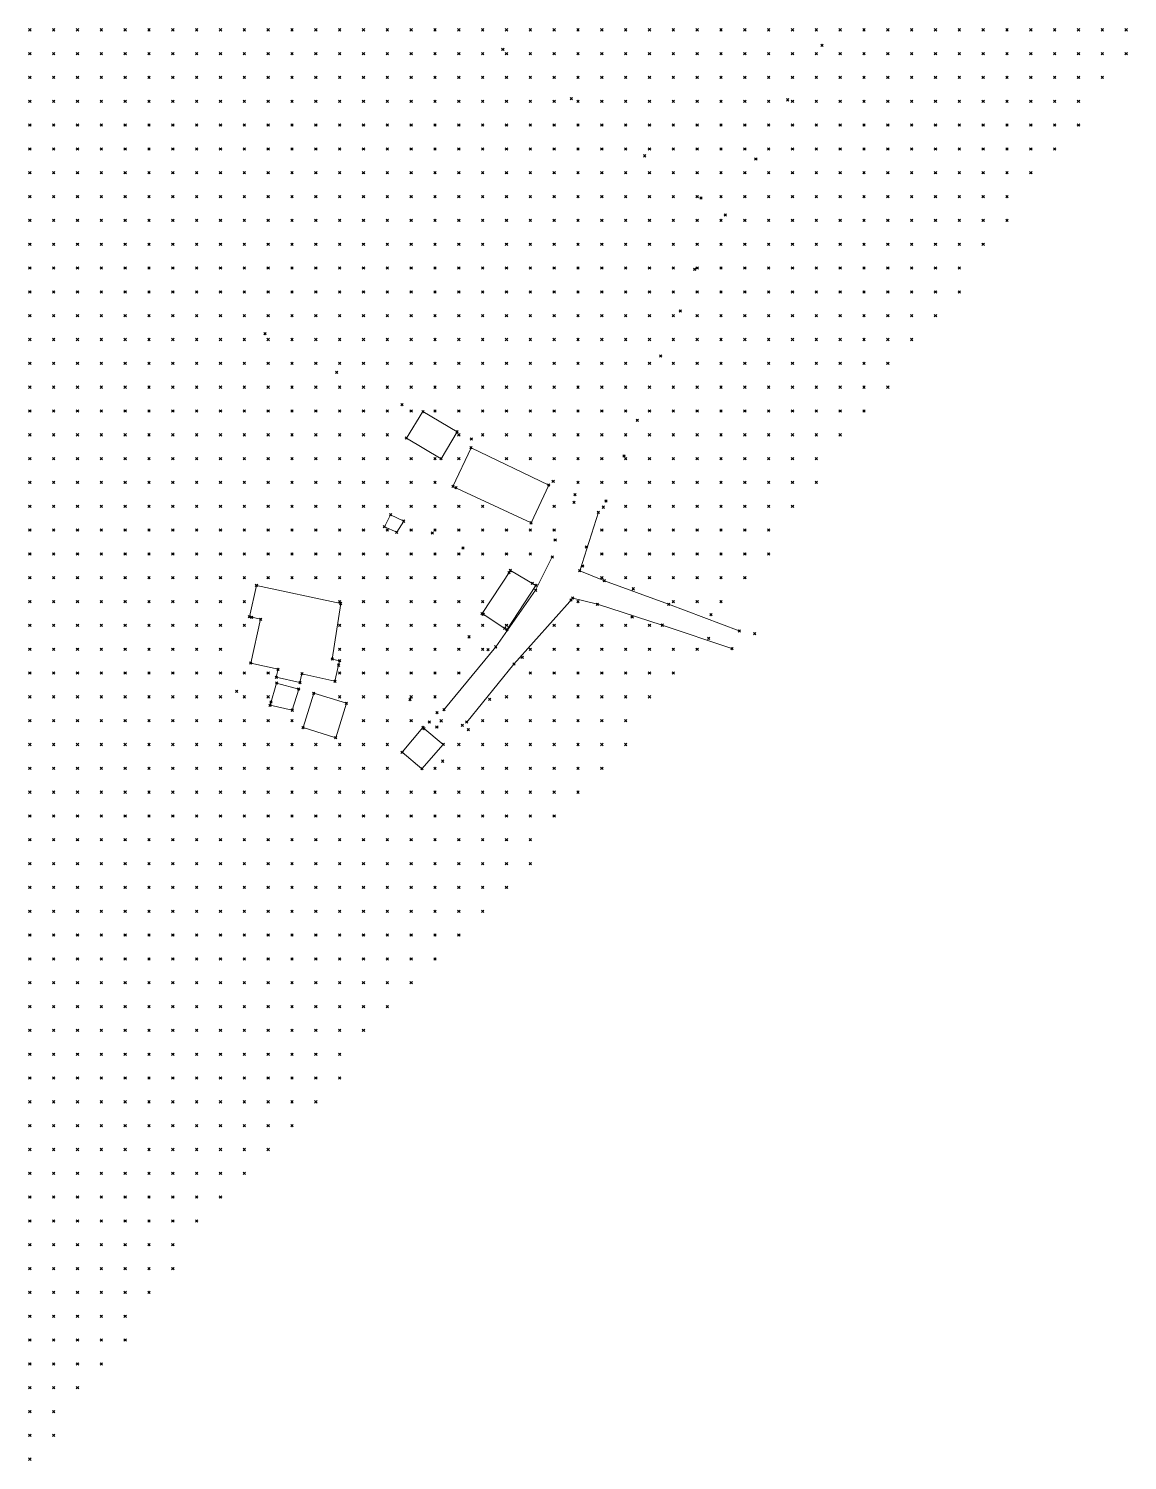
# Model space of a CAD drawing. Header units: metres. Extents: x 441556 to 446409, y 432338 to 461058.
# Drawn here: x 445960.8 to 446099.1, y 432408.4 to 432588.7 of the extents above; entities that cross this region are included whole.
import ezdxf

# ---------------------------------------------------------------- set-up
doc = ezdxf.new("R2010")
doc.units = ezdxf.units.M
doc.header["$MEASUREMENT"] = 0
doc.header["$PDMODE"] = 35
doc.header["$PDSIZE"] = 0.15
for name, color, linetype, lineweight in [('DTM-BRE-RevN_GRP_CONSTRUCTIE', 2, 'Continuous', 0), ('DTM-BRE-RevN_GRP_DRUM DE PIATRA', 2, 'Continuous', 0), ('DTM-NOK-RevN_LIDAR_co_lidar', 91, 'Continuous', 0), ('DTM-NOK-RevN_RTK', 32, 'Continuous', 0)]:
    doc.layers.add(name, color=color, linetype=linetype, lineweight=lineweight)

msp = doc.modelspace()

# ---------------------------------------------------------------- linework, layer by layer
at = {"layer": 'DTM-BRE-RevN_GRP_CONSTRUCTIE'}
for p, q in [((446008.362, 432537.127, 356.539), (446010.447, 432540.463, 356.539)), ((446010.447, 432540.463, 356.539), (446014.742, 432537.915, 356.507)), ((446014.742, 432537.915, 356.507), (446012.735, 432534.532, 356.7)), ((446012.735, 432534.532, 356.7), (446008.362, 432537.127, 356.539)), ((446016.495, 432535.923, 356.562), (446014.221, 432531.053, 356.969)), ((446026.281, 432531.22, 357.852), (446016.495, 432535.923, 356.562)), ((446014.221, 432531.053, 356.969), (446024.057, 432526.459, 357.929)), ((446024.057, 432526.459, 357.929), (446026.281, 432531.22, 357.852)), ((446005.6, 432525.975, 357.07), (446006.379, 432527.477, 357.044)), ((446006.379, 432527.477, 357.044), (446008.027, 432526.672, 357.175)), ((446008.027, 432526.672, 357.175), (446007.139, 432525.282, 357.211)), ((446007.139, 432525.282, 357.211), (446005.6, 432525.975, 357.07)), ((446021.452, 432520.456, 358.512), (446017.898, 432515.033, 358.283)), ((446024.671, 432518.575, 358.782), (446021.452, 432520.456, 358.512)), ((445989.501, 432518.582, 356.384), (445988.612, 432514.636, 356.378)), ((446000.092, 432516.307, 357.05), (445989.501, 432518.582, 356.384)), ((446021.012, 432512.992, 359.052), (446024.671, 432518.575, 358.782)), ((445999.03, 432509.301, 357.357), (446000.092, 432516.307, 357.05)), ((445988.612, 432514.636, 356.378), (445988.894, 432514.573, 356.459)), ((445990.019, 432514.32, 356.403), (445988.775, 432508.797, 356.638)), ((445988.894, 432514.573, 356.459), (445990.019, 432514.32, 356.403)), ((446017.898, 432515.033, 358.283), (446021.012, 432512.992, 359.052)), ((445988.775, 432508.797, 356.638), (445992.213, 432508.023, 356.847)), ((445999.95, 432509.094, 357.301), (445999.03, 432509.301, 357.357)), ((445999.37, 432506.518, 357.337), (445999.95, 432509.094, 357.301)), ((445992.213, 432508.023, 356.847), (445991.988, 432507.024, 356.866)), ((445991.988, 432507.024, 356.866), (445994.97, 432506.353, 356.93)), ((445994.97, 432506.353, 356.93), (445995.217, 432507.453, 356.956)), ((445995.217, 432507.453, 356.956), (445999.37, 432506.518, 357.337)), ((445992.033, 432506.29, 356.845), (445991.2, 432503.486, 356.491)), ((445994.815, 432505.538, 357.128), (445992.033, 432506.29, 356.845)), ((445994.003, 432502.877, 356.783), (445994.815, 432505.538, 357.128)), ((445991.2, 432503.486, 356.491), (445994.003, 432502.877, 356.783)), ((445996.704, 432505.01, 357.072), (445995.364, 432500.683, 356.782)), ((446000.815, 432503.751, 357.278), (445996.704, 432505.01, 357.072)), ((445999.47, 432499.411, 357.251), (446000.815, 432503.751, 357.278)), ((445995.364, 432500.683, 356.782), (445999.47, 432499.411, 357.251)), ((446007.833, 432497.568, 358.174), (446010.437, 432500.692, 358.418)), ((446010.437, 432500.692, 358.418), (446012.996, 432498.559, 358.582)), ((446012.996, 432498.559, 358.582), (446010.317, 432495.497, 358.405)), ((446010.317, 432495.497, 358.405), (446007.833, 432497.568, 358.174))]:
    msp.add_line(p, q, dxfattribs=at)
at = {"layer": 'DTM-BRE-RevN_GRP_DRUM DE PIATRA'}
for p, q in [((446032.525, 432527.791, 359.259), (446030.181, 432520.429, 359.479)), ((446024.631, 432517.973, 359.315), (446026.721, 432522.165, 359.204)), ((446030.181, 432520.429, 359.479), (446033.276, 432519.163, 359.73)), ((446019.61, 432510.849, 359.248), (446024.631, 432517.973, 359.315)), ((446033.276, 432519.163, 359.73), (446041.365, 432516.205, 360.43)), ((446029.29, 432516.988, 359.54), (446021.9, 432508.679, 359.464)), ((446032.397, 432516.212, 359.844), (446029.29, 432516.988, 359.54)), ((446040.555, 432513.576, 360.496), (446032.397, 432516.212, 359.844)), ((446041.365, 432516.205, 360.43), (446050.261, 432512.858, 361.088)), ((446049.326, 432510.632, 361.1), (446040.555, 432513.576, 360.496)), ((446013.09, 432502.926, 358.939), (446019.61, 432510.849, 359.248)), ((446021.9, 432508.679, 359.464), (446015.955, 432501.378, 359.103))]:
    msp.add_line(p, q, dxfattribs=at)
at = {"layer": 'DTM-NOK-RevN_LIDAR_co_lidar'}
for p in [(445960.973, 432588.533, 322.263), (445963.972, 432588.533, 323.197), (445966.972, 432588.533, 323.942), (445969.971, 432588.533, 325.502), (445972.971, 432588.533, 327.844), (445975.97, 432588.533, 328.022), (445978.969, 432588.533, 331.342), (445981.969, 432588.533, 338.255), (445984.968, 432588.533, 342.495), (445987.968, 432588.533, 344.136), (445990.967, 432588.533, 342.672), (445993.966, 432588.533, 346.222), (445996.966, 432588.533, 348.854), (445999.965, 432588.533, 350.698), (446002.964, 432588.533, 353.629), (446005.964, 432588.533, 355.259), (446008.963, 432588.533, 355.92), (446011.963, 432588.533, 356.269), (446014.962, 432588.533, 356.315), (446017.961, 432588.533, 356.269), (446020.961, 432588.533, 356.18), (446023.96, 432588.533, 356.394), (446026.96, 432588.533, 356.751), (446029.959, 432588.533, 356.93), (446032.958, 432588.533, 357.024), (446035.958, 432588.533, 357.011), (446038.957, 432588.533, 357.005), (446041.956, 432588.533, 356.921), (446044.956, 432588.533, 356.966), (446047.955, 432588.533, 356.827), (446050.955, 432588.533, 356.966), (446053.954, 432588.533, 356.809), (446056.953, 432588.533, 356.554), (446059.953, 432588.533, 356.564), (446062.952, 432588.533, 356.592), (446065.952, 432588.533, 356.214), (446068.951, 432588.533, 355.481), (446071.95, 432588.533, 354.475), (446074.95, 432588.533, 353.476), (446077.949, 432588.533, 353.166), (446080.948, 432588.533, 350.144), (446083.948, 432588.533, 348.527), (446086.947, 432588.533, 353.699), (446089.947, 432588.533, 357.263), (446092.946, 432588.533, 357.974), (446095.945, 432588.533, 354.76), (446098.945, 432588.533, 351.879), (445960.973, 432585.533, 323.78), (445963.972, 432585.533, 323.641), (445966.972, 432585.533, 324.291), (445969.971, 432585.533, 328.194), (445972.971, 432585.533, 329.936), (445975.97, 432585.533, 331.856), (445978.969, 432585.533, 334.25), (445981.969, 432585.533, 339.36), (445984.968, 432585.533, 343.171), (445987.968, 432585.533, 343.231), (445990.967, 432585.533, 344.756), (445993.966, 432585.533, 349.416), (445996.966, 432585.533, 350.696), (445999.965, 432585.533, 352.111), (446002.964, 432585.533, 354.122), (446005.964, 432585.533, 355.069), (446008.963, 432585.533, 355.878), (446011.963, 432585.533, 356.144), (446014.962, 432585.533, 356.109), (446017.961, 432585.533, 356.151), (446020.961, 432585.533, 356.187), (446023.96, 432585.533, 356.237), (446026.96, 432585.533, 356.524), (446029.959, 432585.533, 356.741), (446032.958, 432585.533, 356.826), (446035.958, 432585.533, 356.911), (446038.957, 432585.533, 356.897), (446041.956, 432585.533, 356.976), (446044.956, 432585.533, 357.043), (446047.955, 432585.533, 357.148), (446050.955, 432585.533, 357.201), (446053.954, 432585.533, 357.063), (446056.953, 432585.533, 356.798), (446059.953, 432585.533, 356.825), (446062.952, 432585.533, 356.925), (446065.952, 432585.533, 356.791), (446068.951, 432585.533, 356.139), (446071.95, 432585.533, 355.107), (446074.95, 432585.533, 354.184), (446077.949, 432585.533, 353.976), (446080.948, 432585.533, 352.98), (446083.948, 432585.533, 354.045), (446086.947, 432585.533, 357.732), (446089.947, 432585.533, 360.09), (446092.946, 432585.533, 360.916), (446095.945, 432585.533, 359.126), (446098.945, 432585.533, 353.065), (445960.973, 432582.534, 328.761), (445963.972, 432582.534, 326.813), (445966.972, 432582.534, 326.997), (445969.971, 432582.534, 330.927), (445972.971, 432582.534, 332.094), (445975.97, 432582.534, 336.032), (445978.969, 432582.534, 338.002), (445981.969, 432582.534, 339.9), (445984.968, 432582.534, 342.319), (445987.968, 432582.534, 342.906), (445990.967, 432582.534, 344.641), (445993.966, 432582.534, 349.497), (445996.966, 432582.534, 351.704), (445999.965, 432582.534, 353.333), (446002.964, 432582.534, 354.332), (446005.964, 432582.534, 355.21), (446008.963, 432582.534, 355.898), (446011.963, 432582.534, 355.93), (446014.962, 432582.534, 355.957), (446017.961, 432582.534, 355.959), (446020.961, 432582.534, 356.038), (446023.96, 432582.534, 356.4), (446026.96, 432582.534, 356.455), (446029.959, 432582.534, 356.596), (446032.958, 432582.534, 356.62), (446035.958, 432582.534, 356.683), (446038.957, 432582.534, 356.883), (446041.956, 432582.534, 357.07), (446044.956, 432582.534, 357.185), (446047.955, 432582.534, 357.237), (446050.955, 432582.534, 357.248), (446053.954, 432582.534, 357.161), (446056.953, 432582.534, 357.074), (446059.953, 432582.534, 357.181), (446062.952, 432582.534, 357.2), (446065.952, 432582.534, 357.231), (446068.951, 432582.534, 356.746), (446071.95, 432582.534, 355.551), (446074.95, 432582.534, 354.766), (446077.949, 432582.534, 354.437), (446080.948, 432582.534, 353.781), (446083.948, 432582.534, 355.375), (446086.947, 432582.534, 357.587), (446089.947, 432582.534, 359.094), (446092.946, 432582.534, 360.406), (446095.945, 432582.534, 360.659), (445960.973, 432579.535, 334.11), (445963.972, 432579.535, 335.598), (445966.972, 432579.535, 335.96), (445969.971, 432579.535, 335.286), (445972.971, 432579.535, 336.067), (445975.97, 432579.535, 338.073), (445978.969, 432579.535, 340.205), (445981.969, 432579.535, 340.524), (445984.968, 432579.535, 341.652), (445987.968, 432579.535, 342.868), (445990.967, 432579.535, 346.109), (445993.966, 432579.535, 352.368), (445996.966, 432579.535, 353.259), (445999.965, 432579.535, 354.106), (446002.964, 432579.535, 354.571), (446005.964, 432579.535, 355.245), (446008.963, 432579.535, 355.786), (446011.963, 432579.535, 355.779), (446014.962, 432579.535, 355.893), (446017.961, 432579.535, 355.989), (446020.961, 432579.535, 356.096), (446023.96, 432579.535, 356.188), (446026.96, 432579.535, 356.447), (446029.959, 432579.535, 356.552), (446032.958, 432579.535, 356.679), (446035.958, 432579.535, 356.709), (446038.957, 432579.535, 356.843), (446041.956, 432579.535, 357.067), (446044.956, 432579.535, 357.259), (446047.955, 432579.535, 357.251), (446050.955, 432579.535, 357.241), (446053.954, 432579.535, 357.312), (446056.953, 432579.535, 357.44), (446059.953, 432579.535, 357.421), (446062.952, 432579.535, 357.453), (446065.952, 432579.535, 357.526), (446068.951, 432579.535, 357.163), (446071.95, 432579.535, 356.018), (446074.95, 432579.535, 355.114), (446077.949, 432579.535, 354.481), (446080.948, 432579.535, 354.516), (446083.948, 432579.535, 355.419), (446086.947, 432579.535, 357.542), (446089.947, 432579.535, 358.432), (446092.946, 432579.535, 359.781), (445960.973, 432576.535, 340.009), (445963.972, 432576.535, 340.371), (445966.972, 432576.535, 339.808), (445969.971, 432576.535, 338.966), (445972.971, 432576.535, 337.536), (445975.97, 432576.535, 338.948), (445978.969, 432576.535, 340.323), (445981.969, 432576.535, 341.301), (445984.968, 432576.535, 342.747), (445987.968, 432576.535, 343.013), (445990.967, 432576.535, 350.04), (445993.966, 432576.535, 353.083), (445996.966, 432576.535, 353.535), (445999.965, 432576.535, 354.273), (446002.964, 432576.535, 355.039), (446005.964, 432576.535, 355.734), (446008.963, 432576.535, 355.71), (446011.963, 432576.535, 355.748), (446014.962, 432576.535, 355.844), (446017.961, 432576.535, 355.957), (446020.961, 432576.535, 356.112), (446023.96, 432576.535, 356.255), (446026.96, 432576.535, 356.38), (446029.959, 432576.535, 356.621), (446032.958, 432576.535, 356.983), (446035.958, 432576.535, 357.07), (446038.957, 432576.535, 356.959), (446041.956, 432576.535, 357.105), (446044.956, 432576.535, 357.379), (446047.955, 432576.535, 357.402), (446050.955, 432576.535, 357.365), (446053.954, 432576.535, 357.626), (446056.953, 432576.535, 357.725), (446059.953, 432576.535, 357.687), (446062.952, 432576.535, 357.775), (446065.952, 432576.535, 357.8), (446068.951, 432576.535, 357.449), (446071.95, 432576.535, 356.605), (446074.95, 432576.535, 355.559), (446077.949, 432576.535, 354.691), (446080.948, 432576.535, 354.642), (446083.948, 432576.535, 354.838), (446086.947, 432576.535, 354.998), (446089.947, 432576.535, 357.656), (446092.946, 432576.535, 358.279), (445960.973, 432573.536, 343.403), (445963.972, 432573.536, 341.702), (445966.972, 432573.536, 339.245), (445969.971, 432573.536, 337.656), (445972.971, 432573.536, 337.732), (445975.97, 432573.536, 338.42), (445978.969, 432573.536, 338.249), (445981.969, 432573.536, 341.291), (445984.968, 432573.536, 343.257), (445987.968, 432573.536, 343.785), (445990.967, 432573.536, 351.509), (445993.966, 432573.536, 353.125), (445996.966, 432573.536, 354.072), (445999.965, 432573.536, 355.008), (446002.964, 432573.536, 355.598), (446005.964, 432573.536, 355.72), (446008.963, 432573.536, 355.701), (446011.963, 432573.536, 355.795), (446014.962, 432573.536, 355.892), (446017.961, 432573.536, 355.987), (446020.961, 432573.536, 356.082), (446023.96, 432573.536, 356.254), (446026.96, 432573.536, 356.468), (446029.959, 432573.536, 356.867), (446032.958, 432573.536, 357.167), (446035.958, 432573.536, 357.315), (446038.957, 432573.536, 357.248), (446041.956, 432573.536, 357.271), (446044.956, 432573.536, 357.4), (446047.955, 432573.536, 357.536), (446050.955, 432573.536, 357.556), (446053.954, 432573.536, 357.994), (446056.953, 432573.536, 357.998), (446059.953, 432573.536, 357.98), (446062.952, 432573.536, 358.024), (446065.952, 432573.536, 358.028), (446068.951, 432573.536, 357.856), (446071.95, 432573.536, 357.058), (446074.95, 432573.536, 355.989), (446077.949, 432573.536, 355.109), (446080.948, 432573.536, 354.897), (446083.948, 432573.536, 354.042), (446086.947, 432573.536, 354.222), (446089.947, 432573.536, 354.989), (445960.973, 432570.536, 344.264), (445963.972, 432570.536, 341.716), (445966.972, 432570.536, 336.797), (445969.971, 432570.536, 338.021), (445972.971, 432570.536, 336.552), (445975.97, 432570.536, 336.106), (445978.969, 432570.536, 337.661), (445981.969, 432570.536, 340.22), (445984.968, 432570.536, 342.293), (445987.968, 432570.536, 346.702), (445990.967, 432570.536, 353.453), (445993.966, 432570.536, 353.754), (445996.966, 432570.536, 354.441), (445999.965, 432570.536, 355.525), (446002.964, 432570.536, 355.767), (446005.964, 432570.536, 355.717), (446008.963, 432570.536, 355.75), (446011.963, 432570.536, 355.841), (446014.962, 432570.536, 355.975), (446017.961, 432570.536, 356.041), (446020.961, 432570.536, 356.094), (446023.96, 432570.536, 356.259), (446026.96, 432570.536, 356.475), (446029.959, 432570.536, 356.737), (446032.958, 432570.536, 356.985), (446035.958, 432570.536, 357.024), (446038.957, 432570.536, 357.198), (446041.956, 432570.536, 357.401), (446044.956, 432570.536, 357.527), (446047.955, 432570.536, 357.656), (446050.955, 432570.536, 357.666), (446053.954, 432570.536, 358.107), (446056.953, 432570.536, 358.264), (446059.953, 432570.536, 358.184), (446062.952, 432570.536, 358.191), (446065.952, 432570.536, 358.189), (446068.951, 432570.536, 358.024), (446071.95, 432570.536, 357.507), (446074.95, 432570.536, 356.445), (446077.949, 432570.536, 355.406), (446080.948, 432570.536, 354.773), (446083.948, 432570.536, 353.876), (446086.947, 432570.536, 353.605), (445960.973, 432567.537, 344.697), (445963.972, 432567.537, 341.401), (445966.972, 432567.537, 337.488), (445969.971, 432567.537, 338.557), (445972.971, 432567.537, 338.461), (445975.97, 432567.537, 337.478), (445978.969, 432567.537, 340.166), (445981.969, 432567.537, 340.97), (445984.968, 432567.537, 344.257), (445987.968, 432567.537, 349.829), (445990.967, 432567.537, 354.328), (445993.966, 432567.537, 354.093), (445996.966, 432567.537, 354.989), (445999.965, 432567.537, 355.681), (446002.964, 432567.537, 355.735), (446005.964, 432567.537, 355.793), (446008.963, 432567.537, 355.894), (446011.963, 432567.537, 355.929), (446014.962, 432567.537, 355.976), (446017.961, 432567.537, 356.044), (446020.961, 432567.537, 356.154), (446023.96, 432567.537, 356.305), (446026.96, 432567.537, 356.475), (446029.959, 432567.537, 356.721), (446032.958, 432567.537, 356.943), (446035.958, 432567.537, 357.09), (446038.957, 432567.537, 357.131), (446041.956, 432567.537, 357.433), (446044.956, 432567.537, 357.839), (446047.955, 432567.537, 357.866), (446050.955, 432567.537, 358.187), (446053.954, 432567.537, 358.165), (446056.953, 432567.537, 358.4), (446059.953, 432567.537, 358.289), (446062.952, 432567.537, 358.258), (446065.952, 432567.537, 358.336), (446068.951, 432567.537, 358.217), (446071.95, 432567.537, 357.905), (446074.95, 432567.537, 357.008), (446077.949, 432567.537, 356.021), (446080.948, 432567.537, 354.78), (446083.948, 432567.537, 354.12), (445960.973, 432564.538, 344.59), (445963.972, 432564.538, 342.047), (445966.972, 432564.538, 340.584), (445969.971, 432564.538, 340.125), (445972.971, 432564.538, 339.92), (445975.97, 432564.538, 339.824), (445978.969, 432564.538, 340.83), (445981.969, 432564.538, 343.263), (445984.968, 432564.538, 347.502), (445987.968, 432564.538, 353.39), (445990.967, 432564.538, 354.809), (445993.966, 432564.538, 354.949), (445996.966, 432564.538, 355.587), (445999.965, 432564.538, 355.917), (446002.964, 432564.538, 355.803), (446005.964, 432564.538, 355.836), (446008.963, 432564.538, 355.923), (446011.963, 432564.538, 356.041), (446014.962, 432564.538, 356.11), (446017.961, 432564.538, 356.151), (446020.961, 432564.538, 356.2), (446023.96, 432564.538, 356.313), (446026.96, 432564.538, 356.507), (446029.959, 432564.538, 356.704), (446032.958, 432564.538, 356.915), (446035.958, 432564.538, 356.989), (446038.957, 432564.538, 357.173), (446041.956, 432564.538, 357.504), (446044.956, 432564.538, 358.018), (446047.955, 432564.538, 358.225), (446050.955, 432564.538, 358.272), (446053.954, 432564.538, 358.357), (446056.953, 432564.538, 358.471), (446059.953, 432564.538, 358.6), (446062.952, 432564.538, 358.534), (446065.952, 432564.538, 358.422), (446068.951, 432564.538, 358.373), (446071.95, 432564.538, 357.978), (446074.95, 432564.538, 357.62), (446077.949, 432564.538, 356.323), (446080.948, 432564.538, 355.165), (446083.948, 432564.538, 354.189), (445960.973, 432561.538, 346.625), (445963.972, 432561.538, 343.2), (445966.972, 432561.538, 341.706), (445969.971, 432561.538, 340.74), (445972.971, 432561.538, 340.271), (445975.97, 432561.538, 340.461), (445978.969, 432561.538, 342.475), (445981.969, 432561.538, 346.561), (445984.968, 432561.538, 348.929), (445987.968, 432561.538, 353.883), (445990.967, 432561.538, 354.991), (445993.966, 432561.538, 355.397), (445996.966, 432561.538, 355.753), (445999.965, 432561.538, 355.839), (446002.964, 432561.538, 355.834), (446005.964, 432561.538, 355.849), (446008.963, 432561.538, 355.897), (446011.963, 432561.538, 356.011), (446014.962, 432561.538, 356.147), (446017.961, 432561.538, 356.268), (446020.961, 432561.538, 356.357), (446023.96, 432561.538, 356.414), (446026.96, 432561.538, 356.532), (446029.959, 432561.538, 356.717), (446032.958, 432561.538, 356.929), (446035.958, 432561.538, 357.051), (446038.957, 432561.538, 357.303), (446041.956, 432561.538, 357.737), (446044.956, 432561.538, 358.334), (446047.955, 432561.538, 358.512), (446050.955, 432561.538, 358.51), (446053.954, 432561.538, 358.595), (446056.953, 432561.538, 358.708), (446059.953, 432561.538, 358.782), (446062.952, 432561.538, 358.831), (446065.952, 432561.538, 358.649), (446068.951, 432561.538, 358.437), (446071.95, 432561.538, 357.946), (446074.95, 432561.538, 357.468), (446077.949, 432561.538, 356.788), (446080.948, 432561.538, 355.648), (445960.973, 432558.539, 348.561), (445963.972, 432558.539, 346.745), (445966.972, 432558.539, 343.853), (445969.971, 432558.539, 342.23), (445972.971, 432558.539, 343.298), (445975.97, 432558.539, 343.357), (445978.969, 432558.539, 347.472), (445981.969, 432558.539, 349.304), (445984.968, 432558.539, 350.868), (445987.968, 432558.539, 354.065), (445990.967, 432558.539, 354.736), (445993.966, 432558.539, 355.288), (445996.966, 432558.539, 355.59), (445999.965, 432558.539, 355.721), (446002.964, 432558.539, 355.781), (446005.964, 432558.539, 355.868), (446008.963, 432558.539, 355.977), (446011.963, 432558.539, 356.052), (446014.962, 432558.539, 356.111), (446017.961, 432558.539, 356.176), (446020.961, 432558.539, 356.303), (446023.96, 432558.539, 356.507), (446026.96, 432558.539, 356.683), (446029.959, 432558.539, 356.792), (446032.958, 432558.539, 356.947), (446035.958, 432558.539, 357.181), (446038.957, 432558.539, 357.568), (446041.956, 432558.539, 358.005), (446044.956, 432558.539, 358.446), (446047.955, 432558.539, 358.638), (446050.955, 432558.539, 358.747), (446053.954, 432558.539, 358.913), (446056.953, 432558.539, 359.003), (446059.953, 432558.539, 358.915), (446062.952, 432558.539, 358.924), (446065.952, 432558.539, 358.837), (446068.951, 432558.539, 358.512), (446071.95, 432558.539, 357.904), (446074.95, 432558.539, 357.442), (446077.949, 432558.539, 356.977), (445960.973, 432555.539, 349.367), (445963.972, 432555.539, 348.138), (445966.972, 432555.539, 346.178), (445969.971, 432555.539, 347.483), (445972.971, 432555.539, 348.485), (445975.97, 432555.539, 348.263), (445978.969, 432555.539, 349.31), (445981.969, 432555.539, 350.303), (445984.968, 432555.539, 351.661), (445987.968, 432555.539, 353.506), (445990.967, 432555.539, 354.565), (445993.966, 432555.539, 355.201), (445996.966, 432555.539, 355.553), (445999.965, 432555.539, 355.62), (446002.964, 432555.539, 355.731), (446005.964, 432555.539, 355.882), (446008.963, 432555.539, 356.008), (446011.963, 432555.539, 356.105), (446014.962, 432555.539, 356.173), (446017.961, 432555.539, 356.218), (446020.961, 432555.539, 356.303), (446023.96, 432555.539, 356.48), (446026.96, 432555.539, 356.668), (446029.959, 432555.539, 356.843), (446032.958, 432555.539, 357.023), (446035.958, 432555.539, 357.403), (446038.957, 432555.539, 357.717), (446041.956, 432555.539, 358.301), (446044.956, 432555.539, 358.678), (446047.955, 432555.539, 358.787), (446050.955, 432555.539, 358.967), (446053.954, 432555.539, 359.133), (446056.953, 432555.539, 359.141), (446059.953, 432555.539, 359.141), (446062.952, 432555.539, 359.137), (446065.952, 432555.539, 358.98), (446068.951, 432555.539, 358.602), (446071.95, 432555.539, 358.141), (446074.95, 432555.539, 357.637), (446077.949, 432555.539, 357.026), (445960.973, 432552.54, 350.863), (445963.972, 432552.54, 349.776), (445966.972, 432552.54, 348.269), (445969.971, 432552.54, 350.202), (445972.971, 432552.54, 350.657), (445975.97, 432552.54, 349.223), (445978.969, 432552.54, 350.841), (445981.969, 432552.54, 352.17), (445984.968, 432552.54, 352.931), (445987.968, 432552.54, 353.629), (445990.967, 432552.54, 354.552), (445993.966, 432552.54, 355.277), (445996.966, 432552.54, 355.693), (445999.965, 432552.54, 355.691), (446002.964, 432552.54, 355.718), (446005.964, 432552.54, 355.865), (446008.963, 432552.54, 356.033), (446011.963, 432552.54, 356.134), (446014.962, 432552.54, 356.18), (446017.961, 432552.54, 356.287), (446020.961, 432552.54, 356.402), (446023.96, 432552.54, 356.546), (446026.96, 432552.54, 356.704), (446029.959, 432552.54, 356.84), (446032.958, 432552.54, 357.13), (446035.958, 432552.54, 357.499), (446038.957, 432552.54, 357.833), (446041.956, 432552.54, 358.285), (446044.956, 432552.54, 358.699), (446047.955, 432552.54, 358.95), (446050.955, 432552.54, 359.057), (446053.954, 432552.54, 359.203), (446056.953, 432552.54, 359.258), (446059.953, 432552.54, 359.247), (446062.952, 432552.54, 359.259), (446065.952, 432552.54, 359.106), (446068.951, 432552.54, 358.868), (446071.95, 432552.54, 358.394), (446074.95, 432552.54, 357.853), (445960.973, 432549.541, 352.196), (445963.972, 432549.541, 351.201), (445966.972, 432549.541, 349.521), (445969.971, 432549.541, 351.532), (445972.971, 432549.541, 352.051), (445975.97, 432549.541, 352.124), (445978.969, 432549.541, 353.353), (445981.969, 432549.541, 353.099), (445984.968, 432549.541, 353.394), (445987.968, 432549.541, 354.028), (445990.967, 432549.541, 354.661), (445993.966, 432549.541, 355.378), (445996.966, 432549.541, 356.033), (445999.965, 432549.541, 356.041), (446002.964, 432549.541, 355.966), (446005.964, 432549.541, 355.877), (446008.963, 432549.541, 356.018), (446011.963, 432549.541, 356.127), (446014.962, 432549.541, 356.226), (446017.961, 432549.541, 356.315), (446020.961, 432549.541, 356.455), (446023.96, 432549.541, 356.639), (446026.96, 432549.541, 356.797), (446029.959, 432549.541, 356.938), (446032.958, 432549.541, 357.4), (446035.958, 432549.541, 357.573), (446038.957, 432549.541, 357.961), (446041.956, 432549.541, 358.176), (446044.956, 432549.541, 358.746), (446047.955, 432549.541, 359.229), (446050.955, 432549.541, 359.196), (446053.954, 432549.541, 359.292), (446056.953, 432549.541, 359.359), (446059.953, 432549.541, 359.346), (446062.952, 432549.541, 359.373), (446065.952, 432549.541, 359.283), (446068.951, 432549.541, 359.173), (446071.95, 432549.541, 358.824), (445960.973, 432546.541, 353.32), (445963.972, 432546.541, 353.403), (445966.972, 432546.541, 352.336), (445969.971, 432546.541, 352.561), (445972.971, 432546.541, 353.31), (445975.97, 432546.541, 353.462), (445978.969, 432546.541, 354.152), (445981.969, 432546.541, 354.245), (445984.968, 432546.541, 354.364), (445987.968, 432546.541, 354.632), (445990.967, 432546.541, 354.866), (445993.966, 432546.541, 355.231), (445996.966, 432546.541, 355.541), (445999.965, 432546.541, 355.862), (446002.964, 432546.541, 356.284), (446005.964, 432546.541, 356.09), (446008.963, 432546.541, 356.208), (446011.963, 432546.541, 356.177), (446014.962, 432546.541, 356.257), (446017.961, 432546.541, 356.376), (446020.961, 432546.541, 356.56), (446023.96, 432546.541, 356.746), (446026.96, 432546.541, 356.912), (446029.959, 432546.541, 357.158), (446032.958, 432546.541, 357.609), (446035.958, 432546.541, 357.676), (446038.957, 432546.541, 358.006), (446041.956, 432546.541, 358.52), (446044.956, 432546.541, 358.954), (446047.955, 432546.541, 359.296), (446050.955, 432546.541, 359.32), (446053.954, 432546.541, 359.4), (446056.953, 432546.541, 359.498), (446059.953, 432546.541, 359.586), (446062.952, 432546.541, 359.537), (446065.952, 432546.541, 359.472), (446068.951, 432546.541, 359.432), (445960.973, 432543.542, 353.941), (445963.972, 432543.542, 353.982), (445966.972, 432543.542, 354.194), (445969.971, 432543.542, 354.368), (445972.971, 432543.542, 354.559), (445975.97, 432543.542, 354.725), (445978.969, 432543.542, 354.725), (445981.969, 432543.542, 354.836), (445984.968, 432543.542, 354.872), (445987.968, 432543.542, 354.799), (445990.967, 432543.542, 355.042), (445993.966, 432543.542, 355.439), (445996.966, 432543.542, 355.686), (445999.965, 432543.542, 355.909), (446002.964, 432543.542, 356.117), (446005.964, 432543.542, 356.307), (446008.963, 432543.542, 356.5), (446011.963, 432543.542, 356.694), (446014.962, 432543.542, 356.487), (446017.961, 432543.542, 356.459), (446020.961, 432543.542, 356.64), (446023.96, 432543.542, 356.879), (446026.96, 432543.542, 357.057), (446029.959, 432543.542, 357.545), (446032.958, 432543.542, 357.852), (446035.958, 432543.542, 357.949), (446038.957, 432543.542, 358.292), (446041.956, 432543.542, 358.755), (446044.956, 432543.542, 359.161), (446047.955, 432543.542, 359.322), (446050.955, 432543.542, 359.421), (446053.954, 432543.542, 359.565), (446056.953, 432543.542, 359.726), (446059.953, 432543.542, 359.736), (446062.952, 432543.542, 359.695), (446065.952, 432543.542, 359.73), (446068.951, 432543.542, 359.6), (445960.973, 432540.543, 354.378), (445963.972, 432540.543, 354.623), (445966.972, 432540.543, 354.678), (445969.971, 432540.543, 354.72), (445972.971, 432540.543, 354.854), (445975.97, 432540.543, 354.964), (445978.969, 432540.543, 354.974), (445981.969, 432540.543, 355.207), (445984.968, 432540.543, 355.055), (445987.968, 432540.543, 355.158), (445990.967, 432540.543, 355.381), (445993.966, 432540.543, 355.64), (445996.966, 432540.543, 355.918), (445999.965, 432540.543, 356.134), (446002.964, 432540.543, 356.245), (446005.964, 432540.543, 356.387), (446008.963, 432540.543, 356.487), (446011.963, 432540.543, 356.728), (446014.962, 432540.543, 356.755), (446017.961, 432540.543, 356.829), (446020.961, 432540.543, 356.834), (446023.96, 432540.543, 357.059), (446026.96, 432540.543, 357.341), (446029.959, 432540.543, 357.79), (446032.958, 432540.543, 358.39), (446035.958, 432540.543, 358.213), (446038.957, 432540.543, 358.82), (446041.956, 432540.543, 358.993), (446044.956, 432540.543, 359.254), (446047.955, 432540.543, 359.389), (446050.955, 432540.543, 359.551), (446053.954, 432540.543, 359.801), (446056.953, 432540.543, 359.868), (446059.953, 432540.543, 359.841), (446062.952, 432540.543, 359.826), (446065.952, 432540.543, 359.84), (445960.973, 432537.543, 354.825), (445963.972, 432537.543, 355.04), (445966.972, 432537.543, 354.999), (445969.971, 432537.543, 354.991), (445972.971, 432537.543, 355.06), (445975.97, 432537.543, 355.131), (445978.969, 432537.543, 355.263), (445981.969, 432537.543, 355.519), (445984.968, 432537.543, 355.375), (445987.968, 432537.543, 355.478), (445990.967, 432537.543, 355.666), (445993.966, 432537.543, 355.856), (445996.966, 432537.543, 356.081), (445999.965, 432537.543, 356.311), (446002.964, 432537.543, 356.492), (446005.964, 432537.543, 356.57), (446014.962, 432537.543, 356.778), (446017.961, 432537.543, 356.925), (446020.961, 432537.543, 357.257), (446023.96, 432537.543, 357.568), (446026.96, 432537.543, 357.856), (446029.959, 432537.543, 358.229), (446032.958, 432537.543, 358.649), (446035.958, 432537.543, 358.677), (446038.957, 432537.543, 358.967), (446041.956, 432537.543, 359.172), (446044.956, 432537.543, 359.386), (446047.955, 432537.543, 359.515), (446050.955, 432537.543, 359.765), (446053.954, 432537.543, 359.956), (446056.953, 432537.543, 359.978), (446059.953, 432537.543, 359.928), (446062.952, 432537.543, 359.956), (445960.973, 432534.544, 355.245), (445963.972, 432534.544, 355.381), (445966.972, 432534.544, 355.3), (445969.971, 432534.544, 355.272), (445972.971, 432534.544, 355.388), (445975.97, 432534.544, 355.553), (445978.969, 432534.544, 355.807), (445981.969, 432534.544, 355.867), (445984.968, 432534.544, 355.687), (445987.968, 432534.544, 355.743), (445990.967, 432534.544, 355.937), (445993.966, 432534.544, 356.088), (445996.966, 432534.544, 356.282), (445999.965, 432534.544, 356.446), (446002.964, 432534.544, 356.616), (446005.964, 432534.544, 356.73), (446008.963, 432534.544, 356.768), (446011.963, 432534.544, 356.858), (446014.962, 432534.544, 356.938), (446020.961, 432534.544, 357.365), (446023.96, 432534.544, 357.774), (446026.96, 432534.544, 358.158), (446029.959, 432534.544, 358.673), (446032.958, 432534.544, 358.854), (446035.958, 432534.544, 358.995), (446038.957, 432534.544, 359.071), (446041.956, 432534.544, 359.179), (446044.956, 432534.544, 359.496), (446047.955, 432534.544, 359.696), (446050.955, 432534.544, 359.946), (446053.954, 432534.544, 360.074), (446056.953, 432534.544, 360.08), (446059.953, 432534.544, 360.065), (445960.973, 432531.544, 355.268), (445963.972, 432531.544, 355.499), (445966.972, 432531.544, 355.566), (445969.971, 432531.544, 355.53), (445972.971, 432531.544, 355.697), (445975.97, 432531.544, 355.985), (445978.969, 432531.544, 356.168), (445981.969, 432531.544, 356.053), (445984.968, 432531.544, 355.954), (445987.968, 432531.544, 355.999), (445990.967, 432531.544, 356.149), (445993.966, 432531.544, 356.338), (445996.966, 432531.544, 356.463), (445999.965, 432531.544, 356.608), (446002.964, 432531.544, 356.755), (446005.964, 432531.544, 356.803), (446008.963, 432531.544, 356.877), (446011.963, 432531.544, 356.984), (446029.959, 432531.544, 358.885), (446032.958, 432531.544, 359.093), (446035.958, 432531.544, 359.207), (446038.957, 432531.544, 359.207), (446041.956, 432531.544, 359.347), (446044.956, 432531.544, 359.635), (446047.955, 432531.544, 359.864), (446050.955, 432531.544, 360.071), (446053.954, 432531.544, 360.154), (446056.953, 432531.544, 360.157), (446059.953, 432531.544, 360.044), (445960.973, 432528.545, 355.087), (445963.972, 432528.545, 355.479), (445966.972, 432528.545, 355.611), (445969.971, 432528.545, 355.678), (445972.971, 432528.545, 355.924), (445975.97, 432528.545, 356.109), (445978.969, 432528.545, 356.309), (445981.969, 432528.545, 356.133), (445984.968, 432528.545, 356.122), (445987.968, 432528.545, 356.199), (445990.967, 432528.545, 356.31), (445993.966, 432528.545, 356.421), (445996.966, 432528.545, 356.578), (445999.965, 432528.545, 356.721), (446002.964, 432528.545, 356.855), (446005.964, 432528.545, 356.916), (446008.963, 432528.545, 357.027), (446011.963, 432528.545, 357.132), (446014.962, 432528.545, 357.503), (446017.961, 432528.545, 357.632), (446026.96, 432528.545, 358.133), (446035.958, 432528.545, 359.325), (446038.957, 432528.545, 359.385), (446041.956, 432528.545, 359.574), (446044.956, 432528.545, 359.879), (446047.955, 432528.545, 360.073), (446050.955, 432528.545, 360.247), (446053.954, 432528.545, 360.248), (446056.953, 432528.545, 360.264), (445960.973, 432525.546, 355.046), (445963.972, 432525.546, 355.471), (445966.972, 432525.546, 355.59), (445969.971, 432525.546, 355.714), (445972.971, 432525.546, 355.849), (445975.97, 432525.546, 356.075), (445978.969, 432525.546, 356.196), (445981.969, 432525.546, 356.236), (445984.968, 432525.546, 356.238), (445987.968, 432525.546, 356.341), (445990.967, 432525.546, 356.437), (445993.966, 432525.546, 356.548), (445996.966, 432525.546, 356.673), (445999.965, 432525.546, 356.867), (446002.964, 432525.546, 356.971), (446005.964, 432525.546, 357.086), (446008.963, 432525.546, 357.218), (446011.963, 432525.546, 357.398), (446014.962, 432525.546, 357.574), (446017.961, 432525.546, 357.675), (446020.961, 432525.546, 357.832), (446023.96, 432525.546, 358.053), (446026.96, 432525.546, 358.334), (446032.958, 432525.546, 359.301), (446035.958, 432525.546, 359.503), (446038.957, 432525.546, 359.628), (446041.956, 432525.546, 359.806), (446044.956, 432525.546, 360.03), (446047.955, 432525.546, 360.232), (446050.955, 432525.546, 360.289), (446053.954, 432525.546, 360.322), (445960.973, 432522.546, 354.9), (445963.972, 432522.546, 355.464), (445966.972, 432522.546, 355.546), (445969.971, 432522.546, 355.707), (445972.971, 432522.546, 355.883), (445975.97, 432522.546, 356.131), (445978.969, 432522.546, 356.266), (445981.969, 432522.546, 356.334), (445984.968, 432522.546, 356.345), (445987.968, 432522.546, 356.44), (445990.967, 432522.546, 356.513), (445993.966, 432522.546, 356.617), (445996.966, 432522.546, 356.803), (445999.965, 432522.546, 356.971), (446002.964, 432522.546, 357.103), (446005.964, 432522.546, 357.231), (446008.963, 432522.546, 357.411), (446011.963, 432522.546, 357.668), (446014.962, 432522.546, 357.811), (446017.961, 432522.546, 357.975), (446020.961, 432522.546, 358.166), (446023.96, 432522.546, 358.428), (446032.958, 432522.546, 359.515), (446035.958, 432522.546, 359.672), (446038.957, 432522.546, 359.815), (446041.956, 432522.546, 359.956), (446044.956, 432522.546, 360.118), (446047.955, 432522.546, 360.294), (446050.955, 432522.546, 360.345), (446053.954, 432522.546, 360.364), (445960.973, 432519.547, 354.677), (445963.972, 432519.547, 355.341), (445966.972, 432519.547, 355.507), (445969.971, 432519.547, 355.659), (445972.971, 432519.547, 355.882), (445975.97, 432519.547, 356.169), (445978.969, 432519.547, 356.311), (445981.969, 432519.547, 356.366), (445984.968, 432519.547, 356.445), (445987.968, 432519.547, 356.527), (445990.967, 432519.547, 356.64), (445993.966, 432519.547, 356.717), (445996.966, 432519.547, 356.921), (445999.965, 432519.547, 357.071), (446002.964, 432519.547, 357.204), (446005.964, 432519.547, 357.343), (446008.963, 432519.547, 357.602), (446011.963, 432519.547, 357.827), (446014.962, 432519.547, 357.928), (446017.961, 432519.547, 358.118), (446032.958, 432519.547, 359.506), (446035.958, 432519.547, 359.763), (446038.957, 432519.547, 359.943), (446041.956, 432519.547, 360.107), (446044.956, 432519.547, 360.23), (446047.955, 432519.547, 360.27), (446050.955, 432519.547, 360.378), (445960.973, 432516.547, 354.028), (445963.972, 432516.547, 355.056), (445966.972, 432516.547, 355.431), (445969.971, 432516.547, 355.685), (445972.971, 432516.547, 355.883), (445975.97, 432516.547, 356.165), (445978.969, 432516.547, 356.333), (445981.969, 432516.547, 356.386), (445984.968, 432516.547, 356.473), (445987.968, 432516.547, 356.534), (445999.965, 432516.547, 357.181), (446002.964, 432516.547, 357.334), (446005.964, 432516.547, 357.553), (446008.963, 432516.547, 357.721), (446011.963, 432516.547, 357.874), (446014.962, 432516.547, 358.001), (446017.961, 432516.547, 358.227), (446029.959, 432516.547, 359.494), (446041.956, 432516.547, 360.287), (446044.956, 432516.547, 360.4), (446047.955, 432516.547, 360.34), (445960.973, 432513.548, 353.525), (445963.972, 432513.548, 354.878), (445966.972, 432513.548, 355.28), (445969.971, 432513.548, 355.589), (445972.971, 432513.548, 355.922), (445975.97, 432513.548, 356.167), (445978.969, 432513.548, 356.39), (445981.969, 432513.548, 356.432), (445984.968, 432513.548, 356.507), (445987.968, 432513.548, 356.564), (445999.965, 432513.548, 357.456), (446002.964, 432513.548, 357.489), (446005.964, 432513.548, 357.675), (446008.963, 432513.548, 357.804), (446011.963, 432513.548, 357.938), (446014.962, 432513.548, 358.132), (446017.961, 432513.548, 358.443), (446020.961, 432513.548, 358.934), (446026.96, 432513.548, 359.477), (446029.959, 432513.548, 359.824), (446032.958, 432513.548, 360.03), (446035.958, 432513.548, 360.153), (446038.957, 432513.548, 360.264), (445960.973, 432510.549, 353.541), (445963.972, 432510.549, 354.641), (445966.972, 432510.549, 355.051), (445969.971, 432510.549, 355.44), (445972.971, 432510.549, 355.889), (445975.97, 432510.549, 356.169), (445978.969, 432510.549, 356.309), (445981.969, 432510.549, 356.434), (445984.968, 432510.549, 356.507), (445999.965, 432510.549, 357.497), (446002.964, 432510.549, 357.553), (446005.964, 432510.549, 357.771), (446008.963, 432510.549, 357.97), (446011.963, 432510.549, 358.096), (446014.962, 432510.549, 358.319), (446017.961, 432510.549, 358.499), (446023.96, 432510.549, 359.355), (446026.96, 432510.549, 359.749), (446029.959, 432510.549, 360), (446032.958, 432510.549, 360.174), (446035.958, 432510.549, 360.384), (446038.957, 432510.549, 360.541), (446041.956, 432510.549, 360.662), (446044.956, 432510.549, 360.694), (445960.973, 432507.549, 353.427), (445963.972, 432507.549, 354.472), (445966.972, 432507.549, 354.847), (445969.971, 432507.549, 355.292), (445972.971, 432507.549, 355.708), (445975.97, 432507.549, 356.06), (445978.969, 432507.549, 356.222), (445981.969, 432507.549, 356.377), (445984.968, 432507.549, 356.44), (445987.968, 432507.549, 356.583), (445990.967, 432507.549, 356.974), (445999.965, 432507.549, 357.497), (446002.964, 432507.549, 357.588), (446005.964, 432507.549, 357.784), (446008.963, 432507.549, 358.022), (446011.963, 432507.549, 358.241), (446014.962, 432507.549, 358.49), (446023.96, 432507.549, 359.471), (446026.96, 432507.549, 359.842), (446029.959, 432507.549, 360.093), (446032.958, 432507.549, 360.298), (446035.958, 432507.549, 360.838), (446038.957, 432507.549, 360.8), (446041.956, 432507.549, 360.767), (445960.973, 432504.55, 353.433), (445963.972, 432504.55, 354.349), (445966.972, 432504.55, 354.659), (445969.971, 432504.55, 355.032), (445972.971, 432504.55, 355.564), (445975.97, 432504.55, 355.959), (445978.969, 432504.55, 356.12), (445981.969, 432504.55, 356.231), (445984.968, 432504.55, 356.342), (445987.968, 432504.55, 356.481), (445990.967, 432504.55, 356.778), (445999.965, 432504.55, 357.448), (446002.964, 432504.55, 357.561), (446005.964, 432504.55, 357.83), (446008.963, 432504.55, 358.083), (446011.963, 432504.55, 358.308), (446020.961, 432504.55, 359.187), (446023.96, 432504.55, 359.432), (446026.96, 432504.55, 359.765), (446029.959, 432504.55, 359.935), (446032.958, 432504.55, 360.158), (446035.958, 432504.55, 360.418), (446038.957, 432504.55, 360.584), (445960.973, 432501.551, 353.554), (445963.972, 432501.551, 354.307), (445966.972, 432501.551, 354.447), (445969.971, 432501.551, 354.872), (445972.971, 432501.551, 355.32), (445975.97, 432501.551, 355.832), (445978.969, 432501.551, 355.892), (445981.969, 432501.551, 356.048), (445984.968, 432501.551, 356.178), (445987.968, 432501.551, 356.305), (445990.967, 432501.551, 356.502), (445993.966, 432501.551, 356.678), (446002.964, 432501.551, 357.564), (446005.964, 432501.551, 357.815), (446008.963, 432501.551, 358.149), (446017.961, 432501.551, 359.087), (446020.961, 432501.551, 359.272), (446023.96, 432501.551, 359.348), (446026.96, 432501.551, 359.6), (446029.959, 432501.551, 359.812), (446032.958, 432501.551, 360.032), (446035.958, 432501.551, 360.277), (445960.973, 432498.551, 353.654), (445963.972, 432498.551, 354.194), (445966.972, 432498.551, 354.344), (445969.971, 432498.551, 354.64), (445972.971, 432498.551, 355.065), (445975.97, 432498.551, 355.608), (445978.969, 432498.551, 355.579), (445981.969, 432498.551, 355.712), (445984.968, 432498.551, 355.934), (445987.968, 432498.551, 356.109), (445990.967, 432498.551, 356.34), (445993.966, 432498.551, 356.605), (445996.966, 432498.551, 356.841), (445999.965, 432498.551, 357.179), (446002.964, 432498.551, 357.466), (446005.964, 432498.551, 357.741), (446014.962, 432498.551, 358.756), (446017.961, 432498.551, 359.168), (446020.961, 432498.551, 359.177), (446023.96, 432498.551, 359.535), (446026.96, 432498.551, 359.751), (446029.959, 432498.551, 359.977), (446032.958, 432498.551, 360.121), (446035.958, 432498.551, 360.313), (445960.973, 432495.552, 353.724), (445963.972, 432495.552, 354.111), (445966.972, 432495.552, 354.158), (445969.971, 432495.552, 354.339), (445972.971, 432495.552, 354.702), (445975.97, 432495.552, 355.219), (445978.969, 432495.552, 355.237), (445981.969, 432495.552, 355.401), (445984.968, 432495.552, 355.554), (445987.968, 432495.552, 355.705), (445990.967, 432495.552, 355.931), (445993.966, 432495.552, 356.465), (445996.966, 432495.552, 356.864), (445999.965, 432495.552, 357.206), (446002.964, 432495.552, 357.466), (446005.964, 432495.552, 357.792), (446011.963, 432495.552, 358.578), (446014.962, 432495.552, 358.91), (446017.961, 432495.552, 359.114), (446020.961, 432495.552, 359.333), (446023.96, 432495.552, 359.684), (446026.96, 432495.552, 359.891), (446029.959, 432495.552, 360.089), (446032.958, 432495.552, 360.258), (445960.973, 432492.552, 353.839), (445963.972, 432492.552, 353.819), (445966.972, 432492.552, 353.881), (445969.971, 432492.552, 354.063), (445972.971, 432492.552, 354.445), (445975.97, 432492.552, 354.785), (445978.969, 432492.552, 354.845), (445981.969, 432492.552, 354.969), (445984.968, 432492.552, 355.133), (445987.968, 432492.552, 355.28), (445990.967, 432492.552, 355.501), (445993.966, 432492.552, 356.174), (445996.966, 432492.552, 356.868), (445999.965, 432492.552, 357.231), (446002.964, 432492.552, 357.512), (446005.964, 432492.552, 358.225), (446008.963, 432492.552, 358.854), (446011.963, 432492.552, 358.999), (446014.962, 432492.552, 359.116), (446017.961, 432492.552, 359.446), (446020.961, 432492.552, 359.578), (446023.96, 432492.552, 359.807), (446026.96, 432492.552, 360.042), (446029.959, 432492.552, 360.236), (445960.973, 432489.553, 353.301), (445963.972, 432489.553, 353.266), (445966.972, 432489.553, 353.508), (445969.971, 432489.553, 353.815), (445972.971, 432489.553, 354.062), (445975.97, 432489.553, 354.15), (445978.969, 432489.553, 354.157), (445981.969, 432489.553, 354.256), (445984.968, 432489.553, 354.195), (445987.968, 432489.553, 354.651), (445990.967, 432489.553, 354.972), (445993.966, 432489.553, 355.267), (445996.966, 432489.553, 356.367), (445999.965, 432489.553, 357.245), (446002.964, 432489.553, 357.852), (446005.964, 432489.553, 358.506), (446008.963, 432489.553, 358.652), (446011.963, 432489.553, 358.958), (446014.962, 432489.553, 359.286), (446017.961, 432489.553, 359.586), (446020.961, 432489.553, 359.768), (446023.96, 432489.553, 359.856), (446026.96, 432489.553, 360.022), (445960.973, 432486.554, 352.79), (445963.972, 432486.554, 352.66), (445966.972, 432486.554, 352.927), (445969.971, 432486.554, 353.227), (445972.971, 432486.554, 353.496), (445975.97, 432486.554, 353.343), (445978.969, 432486.554, 353.236), (445981.969, 432486.554, 353.482), (445984.968, 432486.554, 353.023), (445987.968, 432486.554, 353.858), (445990.967, 432486.554, 354.546), (445993.966, 432486.554, 354.691), (445996.966, 432486.554, 355.816), (445999.965, 432486.554, 356.708), (446002.964, 432486.554, 358.011), (446005.964, 432486.554, 357.678), (446008.963, 432486.554, 358.395), (446011.963, 432486.554, 359.141), (446014.962, 432486.554, 359.405), (446017.961, 432486.554, 359.686), (446020.961, 432486.554, 359.795), (446023.96, 432486.554, 359.767), (445960.973, 432483.554, 352.459), (445963.972, 432483.554, 352.317), (445966.972, 432483.554, 352.201), (445969.971, 432483.554, 352.337), (445972.971, 432483.554, 352.36), (445975.97, 432483.554, 351.981), (445978.969, 432483.554, 352.153), (445981.969, 432483.554, 352.27), (445984.968, 432483.554, 352.417), (445987.968, 432483.554, 353.286), (445990.967, 432483.554, 354.293), (445993.966, 432483.554, 354.524), (445996.966, 432483.554, 354.906), (445999.965, 432483.554, 355.9), (446002.964, 432483.554, 357.503), (446005.964, 432483.554, 357.804), (446008.963, 432483.554, 358.095), (446011.963, 432483.554, 358.85), (446014.962, 432483.554, 359.377), (446017.961, 432483.554, 359.776), (446020.961, 432483.554, 359.736), (446023.96, 432483.554, 359.727), (445960.973, 432480.555, 351.502), (445963.972, 432480.555, 351.481), (445966.972, 432480.555, 351.221), (445969.971, 432480.555, 351.177), (445972.971, 432480.555, 351.32), (445975.97, 432480.555, 351.328), (445978.969, 432480.555, 351.732), (445981.969, 432480.555, 352.174), (445984.968, 432480.555, 352.701), (445987.968, 432480.555, 353.524), (445990.967, 432480.555, 353.651), (445993.966, 432480.555, 354.477), (445996.966, 432480.555, 354.756), (445999.965, 432480.555, 355.831), (446002.964, 432480.555, 357.202), (446005.964, 432480.555, 357.768), (446008.963, 432480.555, 357.822), (446011.963, 432480.555, 358.001), (446014.962, 432480.555, 358.781), (446017.961, 432480.555, 359.407), (446020.961, 432480.555, 359.625), (445960.973, 432477.555, 350.127), (445963.972, 432477.555, 350.227), (445966.972, 432477.555, 350.639), (445969.971, 432477.555, 350.851), (445972.971, 432477.555, 351.001), (445975.97, 432477.555, 351.297), (445978.969, 432477.555, 352.21), (445981.969, 432477.555, 352.946), (445984.968, 432477.555, 353.749), (445987.968, 432477.555, 354.067), (445990.967, 432477.555, 353.61), (445993.966, 432477.555, 354.112), (445996.966, 432477.555, 354.888), (445999.965, 432477.555, 356.354), (446002.964, 432477.555, 356.724), (446005.964, 432477.555, 357.139), (446008.963, 432477.555, 357.489), (446011.963, 432477.555, 357.845), (446014.962, 432477.555, 358.426), (446017.961, 432477.555, 358.889), (445960.973, 432474.556, 349.809), (445963.972, 432474.556, 350.163), (445966.972, 432474.556, 350.594), (445969.971, 432474.556, 351.019), (445972.971, 432474.556, 351.421), (445975.97, 432474.556, 351.934), (445978.969, 432474.556, 352.647), (445981.969, 432474.556, 353.55), (445984.968, 432474.556, 354.512), (445987.968, 432474.556, 354.774), (445990.967, 432474.556, 354.674), (445993.966, 432474.556, 354.377), (445996.966, 432474.556, 355.081), (445999.965, 432474.556, 355.894), (446002.964, 432474.556, 356.037), (446005.964, 432474.556, 356.537), (446008.963, 432474.556, 357.121), (446011.963, 432474.556, 357.264), (446014.962, 432474.556, 358.391), (445960.973, 432471.557, 350.189), (445963.972, 432471.557, 350.771), (445966.972, 432471.557, 351.508), (445969.971, 432471.557, 351.861), (445972.971, 432471.557, 352.49), (445975.97, 432471.557, 353.203), (445978.969, 432471.557, 353.874), (445981.969, 432471.557, 354.78), (445984.968, 432471.557, 355.281), (445987.968, 432471.557, 355.834), (445990.967, 432471.557, 355.68), (445993.966, 432471.557, 355.031), (445996.966, 432471.557, 354.739), (445999.965, 432471.557, 355.253), (446002.964, 432471.557, 355.924), (446005.964, 432471.557, 356.03), (446008.963, 432471.557, 356.841), (446011.963, 432471.557, 357.568), (445960.973, 432468.557, 351.336), (445963.972, 432468.557, 351.956), (445966.972, 432468.557, 352.391), (445969.971, 432468.557, 352.94), (445972.971, 432468.557, 353.626), (445975.97, 432468.557, 354.303), (445978.969, 432468.557, 355.001), (445981.969, 432468.557, 355.662), (445984.968, 432468.557, 356.269), (445987.968, 432468.557, 356.452), (445990.967, 432468.557, 356.317), (445993.966, 432468.557, 355.805), (445996.966, 432468.557, 355.221), (445999.965, 432468.557, 355.076), (446002.964, 432468.557, 355.646), (446005.964, 432468.557, 356.132), (446008.963, 432468.557, 356.722), (445960.973, 432465.558, 352.457), (445963.972, 432465.558, 352.929), (445966.972, 432465.558, 353.42), (445969.971, 432465.558, 354.116), (445972.971, 432465.558, 354.585), (445975.97, 432465.558, 355.259), (445978.969, 432465.558, 355.996), (445981.969, 432465.558, 356.575), (445984.968, 432465.558, 357.105), (445987.968, 432465.558, 357.184), (445990.967, 432465.558, 356.887), (445993.966, 432465.558, 356.594), (445996.966, 432465.558, 356.149), (445999.965, 432465.558, 355.487), (446002.964, 432465.558, 355.47), (446005.964, 432465.558, 356.125), (445960.973, 432462.559, 353.466), (445963.972, 432462.559, 353.816), (445966.972, 432462.559, 354.362), (445969.971, 432462.559, 354.887), (445972.971, 432462.559, 355.484), (445975.97, 432462.559, 356.098), (445978.969, 432462.559, 356.778), (445981.969, 432462.559, 357.45), (445984.968, 432462.559, 357.916), (445987.968, 432462.559, 358.037), (445990.967, 432462.559, 357.717), (445993.966, 432462.559, 357.35), (445996.966, 432462.559, 356.825), (445999.965, 432462.559, 356.101), (446002.964, 432462.559, 355.637), (445960.973, 432459.559, 354.325), (445963.972, 432459.559, 354.68), (445966.972, 432459.559, 355.205), (445969.971, 432459.559, 355.774), (445972.971, 432459.559, 356.371), (445975.97, 432459.559, 356.894), (445978.969, 432459.559, 357.518), (445981.969, 432459.559, 358.087), (445984.968, 432459.559, 358.524), (445987.968, 432459.559, 358.505), (445990.967, 432459.559, 358.217), (445993.966, 432459.559, 357.899), (445996.966, 432459.559, 357.278), (445999.965, 432459.559, 356.611), (445960.973, 432456.56, 355.165), (445963.972, 432456.56, 355.501), (445966.972, 432456.56, 356.026), (445969.971, 432456.56, 356.549), (445972.971, 432456.56, 357.109), (445975.97, 432456.56, 357.706), (445978.969, 432456.56, 358.192), (445981.969, 432456.56, 358.571), (445984.968, 432456.56, 358.701), (445987.968, 432456.56, 358.59), (445990.967, 432456.56, 358.52), (445993.966, 432456.56, 358.366), (445996.966, 432456.56, 357.769), (445999.965, 432456.56, 356.922), (445960.973, 432453.56, 355.97), (445963.972, 432453.56, 356.309), (445966.972, 432453.56, 356.671), (445969.971, 432453.56, 357.334), (445972.971, 432453.56, 357.98), (445975.97, 432453.56, 358.453), (445978.969, 432453.56, 358.786), (445981.969, 432453.56, 359.029), (445984.968, 432453.56, 358.997), (445987.968, 432453.56, 359.133), (445990.967, 432453.56, 358.997), (445993.966, 432453.56, 358.837), (445996.966, 432453.56, 358.441), (445960.973, 432450.561, 356.384), (445963.972, 432450.561, 356.786), (445966.972, 432450.561, 357.458), (445969.971, 432450.561, 358.102), (445972.971, 432450.561, 358.6), (445975.97, 432450.561, 358.843), (445978.969, 432450.561, 359.044), (445981.969, 432450.561, 359.228), (445984.968, 432450.561, 359.323), (445987.968, 432450.561, 359.409), (445990.967, 432450.561, 359.464), (445993.966, 432450.561, 359.223), (445960.973, 432447.562, 356.982), (445963.972, 432447.562, 357.601), (445966.972, 432447.562, 358.162), (445969.971, 432447.562, 358.63), (445972.971, 432447.562, 358.833), (445975.97, 432447.562, 359.035), (445978.969, 432447.562, 359.243), (445981.969, 432447.562, 359.397), (445984.968, 432447.562, 359.505), (445987.968, 432447.562, 359.621), (445990.967, 432447.562, 359.731), (445960.973, 432444.562, 357.457), (445963.972, 432444.562, 358.19), (445966.972, 432444.562, 358.613), (445969.971, 432444.562, 358.81), (445972.971, 432444.562, 358.987), (445975.97, 432444.562, 359.221), (445978.969, 432444.562, 359.406), (445981.969, 432444.562, 359.666), (445984.968, 432444.562, 359.753), (445987.968, 432444.562, 359.877), (445960.973, 432441.563, 358.033), (445963.972, 432441.563, 358.62), (445966.972, 432441.563, 358.801), (445969.971, 432441.563, 359.034), (445972.971, 432441.563, 359.217), (445975.97, 432441.563, 359.377), (445978.969, 432441.563, 359.6), (445981.969, 432441.563, 359.899), (445984.968, 432441.563, 360.045), (445960.973, 432438.563, 358.528), (445963.972, 432438.563, 358.931), (445966.972, 432438.563, 359.072), (445969.971, 432438.563, 359.257), (445972.971, 432438.563, 359.447), (445975.97, 432438.563, 359.658), (445978.969, 432438.563, 359.783), (445981.969, 432438.563, 360.02), (445960.973, 432435.564, 358.783), (445963.972, 432435.564, 359.103), (445966.972, 432435.564, 359.404), (445969.971, 432435.564, 359.576), (445972.971, 432435.564, 359.69), (445975.97, 432435.564, 359.856), (445978.969, 432435.564, 360.049), (445960.973, 432432.565, 359.019), (445963.972, 432432.565, 359.285), (445966.972, 432432.565, 359.608), (445969.971, 432432.565, 359.866), (445972.971, 432432.565, 360.026), (445975.97, 432432.565, 360.089), (445978.969, 432432.565, 360.19), (445960.973, 432429.565, 359.131), (445963.972, 432429.565, 359.474), (445966.972, 432429.565, 359.79), (445969.971, 432429.565, 360.066), (445972.971, 432429.565, 360.266), (445975.97, 432429.565, 360.37), (445960.973, 432426.566, 359.386), (445963.972, 432426.566, 359.8), (445966.972, 432426.566, 360.049), (445969.971, 432426.566, 360.266), (445972.971, 432426.566, 360.481), (445960.973, 432423.567, 359.646), (445963.972, 432423.567, 360.074), (445966.972, 432423.567, 360.244), (445969.971, 432423.567, 360.368), (445972.971, 432423.567, 360.709), (445960.973, 432420.567, 359.928), (445963.972, 432420.567, 360.258), (445966.972, 432420.567, 360.408), (445969.971, 432420.567, 360.505), (445960.973, 432417.568, 360.052), (445963.972, 432417.568, 360.364), (445966.972, 432417.568, 360.556), (445960.973, 432414.568, 360.086), (445963.972, 432414.568, 360.283), (445960.973, 432411.569, 360.449), (445963.972, 432411.569, 360.542), (445960.973, 432408.57, 360.603)]:
    msp.add_point(p, dxfattribs=at)
at = {"layer": 'DTM-NOK-RevN_RTK'}
for p in [(446020.498, 432586.06, 356.207), (446060.674, 432586.572, 356.876), (446029.116, 432579.875, 356.555), (446056.347, 432579.716, 357.421), (446038.348, 432572.669, 357.292), (446052.338, 432572.271, 357.842), (446045.445, 432567.367, 357.762), (446048.486, 432565.232, 358.241), (446044.63, 432558.373, 358.35), (446042.826, 432553.144, 358.456), (445990.58, 432550.262, 354.714), (446040.356, 432547.458, 358.289), (445999.581, 432545.397, 356.035), (446007.818, 432541.331, 356.469), (446010.447, 432540.463, 356.539), (446037.412, 432539.383, 358.526), (446014.742, 432537.915, 356.507), (446008.362, 432537.127, 356.539), (446016.495, 432535.923, 356.562), (446016.495, 432535.923, 356.572), (446016.55, 432537.022, 356.823), (446012.735, 432534.532, 356.7), (446035.763, 432534.883, 358.864), (446014.221, 432531.053, 356.969), (446014.598, 432530.876, 357.175), (446026.281, 432531.22, 357.852), (446026.835, 432531.683, 358.021), (446029.448, 432529.033, 359.266), (446029.566, 432530.009, 358.769), (446033.15, 432528.435, 359.296), (446033.472, 432529.195, 359.271), (446006.379, 432527.477, 357.044), (446008.027, 432526.672, 357.175), (446032.525, 432527.791, 359.259), (446005.6, 432525.975, 357.07), (446007.139, 432525.282, 357.211), (446011.616, 432525.18, 357.173), (446024.057, 432526.459, 357.929), (446015.472, 432523.287, 357.572), (446027.083, 432524.296, 358.897), (446031.02, 432523.406, 359.525), (446026.721, 432522.165, 359.204), (446021.286, 432520.202, 358.393), (446021.452, 432520.456, 358.512), (446030.181, 432520.429, 359.479), (446030.556, 432521.009, 359.501), (445989.501, 432518.582, 356.384), (446024.215, 432518.842, 358.771), (446024.631, 432517.973, 359.315), (446024.671, 432518.575, 358.782), (446033.276, 432519.163, 359.73), (446036.905, 432518.151, 360.018), (446000.092, 432516.307, 357.05), (446029.09, 432516.751, 359.293), (446029.29, 432516.988, 359.54), (446032.397, 432516.212, 359.844), (446041.365, 432516.205, 360.43), (445988.612, 432514.636, 356.378), (445988.894, 432514.573, 356.459), (445990.019, 432514.32, 356.403), (446017.898, 432515.033, 358.283), (446018.054, 432514.93, 358.322), (446036.778, 432514.599, 359.869), (446046.68, 432514.9, 360.698), (446016.253, 432512.105, 358.269), (446020.716, 432513.186, 358.973), (446021.012, 432512.992, 359.052), (446040.555, 432513.576, 360.496), (446050.261, 432512.858, 361.088), (446052.196, 432512.516, 361.152), (446018.646, 432510.498, 358.804), (446018.646, 432510.498, 358.834), (446019.61, 432510.849, 359.248), (446046.407, 432511.903, 360.531), (446049.326, 432510.632, 361.1), (445988.775, 432508.797, 356.638), (445999.03, 432509.301, 357.357), (445999.825, 432508.537, 357.418), (445999.95, 432509.094, 357.301), (446021.9, 432508.679, 359.464), (446022.933, 432509.519, 359.199), (445991.988, 432507.024, 356.866), (445992.213, 432508.023, 356.847), (445995.217, 432507.453, 356.956), (445986.997, 432505.249, 356.304), (445992.033, 432506.29, 356.845), (445994.815, 432505.538, 357.128), (445994.97, 432506.353, 356.93), (445996.704, 432505.01, 357.072), (445999.37, 432506.518, 357.337), (445991.2, 432503.486, 356.491), (445991.327, 432503.912, 356.594), (446000.815, 432503.751, 357.278), (446008.824, 432504.212, 358.022), (446018.842, 432504.24, 359.029), (445994.003, 432502.877, 356.783), (446011.252, 432501.374, 358.437), (446012.226, 432502.576, 358.492), (446012.74, 432501.53, 358.537), (446013.09, 432502.926, 358.939), (446015.955, 432501.378, 359.103), (445995.364, 432500.683, 356.782), (446010.437, 432500.692, 358.418), (446010.593, 432500.562, 358.413), (446012.195, 432500.741, 358.409), (446015.395, 432500.968, 358.861), (446016.16, 432500.43, 358.892), (445999.47, 432499.411, 357.251), (446012.996, 432498.559, 358.582), (446007.833, 432497.568, 358.174), (446012.929, 432496.452, 358.51), (446010.317, 432495.497, 358.405)]:
    msp.add_point(p, dxfattribs=at)

doc.saveas('drawing.dxf')
